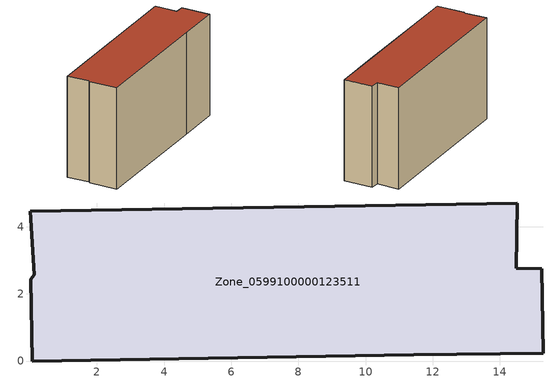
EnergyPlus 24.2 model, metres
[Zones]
Zone_0599100000123511
 floor ground (C_G): 14.49,2.76 15.25,2.75 15.29,0.22 11.44,0.19 0.07,0 0.03,2.44 0.13,2.56 0.02,4.46 14.51,4.71 z0
 wall outside (C_F): 14.51,4.71 0.02,4.46 0.13,2.56 0.03,2.44 0.07,0 11.44,0.19 15.29,0.22 15.25,2.75 14.49,2.76 14.51,4.71 z0:8.82
 roof outside (C_R): 0.13,2.56 0.03,2.44 0.07,0 11.44,0.19 15.29,0.22 15.25,2.75 14.49,2.76 14.51,4.71 0.02,4.46 z8.82
[BUILDING]
Pand.0599100000123511: North Axis=0; Terrain=City; Loads Convergence Tolerance Value=0.04; Temperature Convergence Tolerance Value=0.4; Solar Distribution=FullExterior; Maximum Number of Warmup Days=25; Minimum Number of Warmup Days=1
[Site:Location]
Rotterdam.The.Hague.AP_ZH_NLD Design_Conditions: Latitude=51.96; Longitude=4.45; Time Zone=1; Elevation=-4.5
[SITE:GROUNDTEMPERATURE:BUILDINGSURFACE]
18, 18, 18, 18, 18, 18, 18, 18, 18, 18, 18, 18
[MATERIAL] Thermal Absorptance=0.9; Solar Absorptance=0.7; Visible Absorptance=0.7
Name | Roughness | Thickness | Conductivity | Density | Specific Heat
G.TI.1946 | MediumSmooth | 0.15 | 1 | 540 | 1210
F.TI.1946 | Rough | 0.3 | 0.857143 | 1920 | 840
R.TI.1946 | MediumRough | 0.2 | 0.1 | 1500 | 1000
[CONSTRUCTION]
C_G: G.TI.1946
C_F: F.TI.1946
C_R: R.TI.1946
[ZONE]
Zone_0599100000123511: Type=1; Multiplier=1; Ceiling Height=Autocalculate; Volume=Autocalculate; Floor Area=autocalculate; Part of Total Floor Area=Yes
[ZONEINFILTRATION:DESIGNFLOWRATE]
Infil_Zone_0599100000123511: Zone or ZoneList or Space or SpaceList=Zone_0599100000123511; Schedule=AlwaysOn; Design Flow Rate Calculation Method=Flow/Area; Flow Rate per Floor Area=0.003; Constant Term Coefficient=1; Temperature Term Coefficient=0; Velocity Term Coefficient=0; Velocity Squared Term Coefficient=0
[HVACTEMPLATE:ZONE:IDEALLOADSAIRSYSTEM]
Zone_0599100000123511: Maximum Heating Supply Air Temperature=50; Minimum Cooling Supply Air Temperature=13; Maximum Heating Supply Air Humidity Ratio=0.0156; Minimum Cooling Supply Air Humidity Ratio=0.0077; Heating Limit=NoLimit; Cooling Limit=NoLimit; Dehumidification Control Type=ConstantSensibleHeatRatio; Cooling Sensible Heat Ratio=0.7; Dehumidification Setpoint=60; Humidification Control Type=None; Humidification Setpoint=30; Outdoor Air Method=None; Outdoor Air Flow Rate per Person=0.00944; Outdoor Air Flow Rate per Zone Floor Area=0; Outdoor Air Flow Rate per Zone=0; Demand Controlled Ventilation Type=None; Outdoor Air Economizer Type=NoEconomizer; Heat Recovery Type=None; Sensible Heat Recovery Effectiveness=0.7; Latent Heat Recovery Effectiveness=0.65
[ZONECONTROL:THERMOSTAT]
ThermostatControl_Zone_0599100000123511: Zone or ZoneList=Zone_0599100000123511; Control Type Schedule=DualSetpointControlType; Control 1=Thermostat_Zone_0599100000123511; Temperature Difference Between Cutout And Setpoint=0
[THERMOSTATSETPOINT:DUALSETPOINT]
Thermostat_Zone_0599100000123511: Heating Setpoint Temperature Schedule=HeatingSetpoint_Zone_0599100000123511; Cooling Setpoint Temperature Schedule=CoolingSetpoint_Zone_0599100000123511
[SCHEDULE:COMPACT]
HeatingSetpoint_Zone_0599100000123511: Through: 12/31, For: AllDays, Until: 24:00, 21
CoolingSetpoint_Zone_0599100000123511: Through: 12/31, For: AllDays, Until: 24:00, 24
DualSetpointControlType: Through: 12/31, For: AllDays, Until: 24:00, 4
AlwaysOn: Through: 12/31, For: AllDays, Until: 24:00, 1
